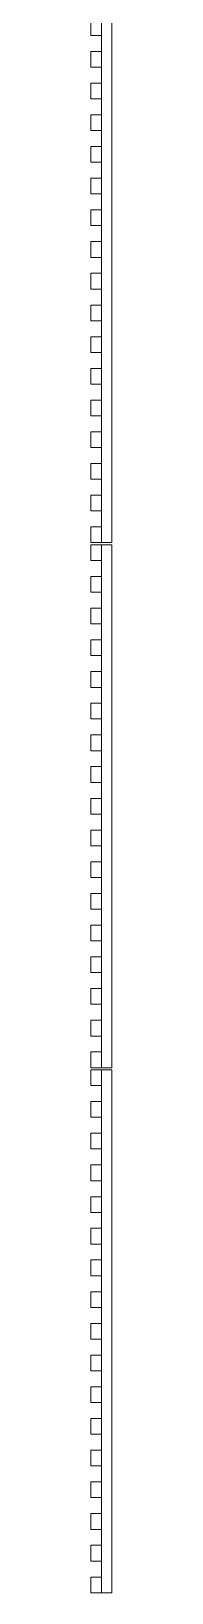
# Model space of a CAD drawing. Header units: millimetres. Extents: x 586.5 to 618.3, y 239.1 to 272.6.
# Drawn here: x 596.506 to 596.526, y 241.821 to 243.308 of the extents above; entities that cross this region are included whole.
import ezdxf

# ---------------------------------------------------------------- set-up
doc = ezdxf.new("R2010")
doc.units = ezdxf.units.MM
doc.header["$LTSCALE"] = 75
doc.layers.add('A Mobiliário LRZ', color=253, linetype='Continuous', lineweight=9)

msp = doc.modelspace()

# ---------------------------------------------------------------- linework, layer by layer
at = {"layer": 'A Mobiliário LRZ'}
for p, q in [((596.5055, 243.3194), (596.5055, 243.3044)), ((596.5155, 243.3044), (596.5155, 243.3194)), ((596.5155, 242.8214), (596.5155, 243.3194)), ((596.5255, 243.3194), (596.5255, 242.8214)), ((596.5055, 243.3044), (596.5155, 243.3044)), ((596.5055, 243.2742), (596.5055, 243.2892)), ((596.5055, 243.2892), (596.5155, 243.2892)), ((596.5155, 243.2892), (596.5155, 243.2742)), ((596.5055, 243.2742), (596.5155, 243.2742)), ((596.5055, 243.244), (596.5055, 243.259)), ((596.5055, 243.259), (596.5155, 243.259)), ((596.5155, 243.259), (596.5155, 243.244)), ((596.5055, 243.244), (596.5155, 243.244)), ((596.5055, 243.2138), (596.5055, 243.2288)), ((596.5055, 243.2288), (596.5155, 243.2288)), ((596.5155, 243.2288), (596.5155, 243.2138)), ((596.5055, 243.2138), (596.5155, 243.2138)), ((596.5055, 243.1836), (596.5055, 243.1986)), ((596.5055, 243.1986), (596.5155, 243.1986)), ((596.5155, 243.1986), (596.5155, 243.1836)), ((596.5055, 243.1836), (596.5155, 243.1836)), ((596.5055, 243.1535), (596.5055, 243.1685)), ((596.5055, 243.1685), (596.5155, 243.1685)), ((596.5155, 243.1685), (596.5155, 243.1535)), ((596.5055, 243.1535), (596.5155, 243.1535)), ((596.5055, 243.1233), (596.5055, 243.1383)), ((596.5055, 243.1383), (596.5155, 243.1383)), ((596.5155, 243.1383), (596.5155, 243.1233)), ((596.5055, 243.1233), (596.5155, 243.1233)), ((596.5055, 243.0931), (596.5055, 243.1081)), ((596.5055, 243.1081), (596.5155, 243.1081)), ((596.5155, 243.1081), (596.5155, 243.0931)), ((596.5055, 243.0931), (596.5155, 243.0931)), ((596.5055, 243.0629), (596.5055, 243.0779)), ((596.5055, 243.0779), (596.5155, 243.0779)), ((596.5155, 243.0779), (596.5155, 243.0629)), ((596.5055, 243.0629), (596.5155, 243.0629)), ((596.5055, 243.0327), (596.5055, 243.0477)), ((596.5055, 243.0477), (596.5155, 243.0477)), ((596.5155, 243.0477), (596.5155, 243.0327)), ((596.5055, 243.0327), (596.5155, 243.0327)), ((596.5055, 243.0025), (596.5055, 243.0175)), ((596.5055, 243.0175), (596.5155, 243.0175)), ((596.5155, 243.0175), (596.5155, 243.0025)), ((596.5055, 243.0025), (596.5155, 243.0025)), ((596.5055, 242.9724), (596.5055, 242.9874)), ((596.5055, 242.9874), (596.5155, 242.9874)), ((596.5155, 242.9874), (596.5155, 242.9724)), ((596.5055, 242.9724), (596.5155, 242.9724)), ((596.5055, 242.9422), (596.5055, 242.9572)), ((596.5055, 242.9572), (596.5155, 242.9572)), ((596.5155, 242.9572), (596.5155, 242.9422)), ((596.5055, 242.9422), (596.5155, 242.9422)), ((596.5055, 242.912), (596.5055, 242.927)), ((596.5055, 242.927), (596.5155, 242.927)), ((596.5155, 242.927), (596.5155, 242.912)), ((596.5055, 242.912), (596.5155, 242.912)), ((596.5055, 242.8818), (596.5055, 242.8968)), ((596.5055, 242.8968), (596.5155, 242.8968)), ((596.5155, 242.8968), (596.5155, 242.8818)), ((596.5055, 242.8818), (596.5155, 242.8818)), ((596.5055, 242.8516), (596.5055, 242.8666)), ((596.5055, 242.8666), (596.5155, 242.8666)), ((596.5155, 242.8666), (596.5155, 242.8516)), ((596.5055, 242.8516), (596.5155, 242.8516)), ((596.5155, 242.8364), (596.5055, 242.8364)), ((596.5055, 242.8364), (596.5055, 242.8214)), ((596.5155, 242.8214), (596.5155, 242.8364)), ((596.5055, 242.8214), (596.5155, 242.8214)), ((596.5155, 242.8194), (596.5055, 242.8194)), ((596.5055, 242.8194), (596.5055, 242.8044)), ((596.5155, 242.8214), (596.5255, 242.8214)), ((596.5155, 242.8044), (596.5155, 242.8194)), ((596.5155, 242.3214), (596.5155, 242.8194)), ((596.5155, 242.8194), (596.5255, 242.8194)), ((596.5255, 242.8194), (596.5255, 242.3214)), ((596.5055, 242.8044), (596.5155, 242.8044)), ((596.5055, 242.7742), (596.5055, 242.7892)), ((596.5055, 242.7892), (596.5155, 242.7892)), ((596.5155, 242.7892), (596.5155, 242.7742)), ((596.5055, 242.7742), (596.5155, 242.7742)), ((596.5055, 242.744), (596.5055, 242.759)), ((596.5055, 242.759), (596.5155, 242.759)), ((596.5155, 242.759), (596.5155, 242.744)), ((596.5055, 242.744), (596.5155, 242.744)), ((596.5055, 242.7138), (596.5055, 242.7288)), ((596.5055, 242.7288), (596.5155, 242.7288)), ((596.5155, 242.7288), (596.5155, 242.7138)), ((596.5055, 242.7138), (596.5155, 242.7138)), ((596.5055, 242.6836), (596.5055, 242.6986)), ((596.5055, 242.6986), (596.5155, 242.6986)), ((596.5155, 242.6986), (596.5155, 242.6836)), ((596.5055, 242.6836), (596.5155, 242.6836)), ((596.5055, 242.6535), (596.5055, 242.6685)), ((596.5055, 242.6685), (596.5155, 242.6685)), ((596.5155, 242.6685), (596.5155, 242.6535)), ((596.5055, 242.6535), (596.5155, 242.6535)), ((596.5055, 242.6233), (596.5055, 242.6383)), ((596.5055, 242.6383), (596.5155, 242.6383)), ((596.5155, 242.6383), (596.5155, 242.6233)), ((596.5055, 242.6233), (596.5155, 242.6233)), ((596.5055, 242.5931), (596.5055, 242.6081)), ((596.5055, 242.6081), (596.5155, 242.6081)), ((596.5155, 242.6081), (596.5155, 242.5931)), ((596.5055, 242.5931), (596.5155, 242.5931)), ((596.5055, 242.5629), (596.5055, 242.5779)), ((596.5055, 242.5779), (596.5155, 242.5779)), ((596.5155, 242.5779), (596.5155, 242.5629)), ((596.5055, 242.5629), (596.5155, 242.5629)), ((596.5055, 242.5327), (596.5055, 242.5477)), ((596.5055, 242.5477), (596.5155, 242.5477)), ((596.5155, 242.5477), (596.5155, 242.5327)), ((596.5055, 242.5327), (596.5155, 242.5327)), ((596.5055, 242.5025), (596.5055, 242.5175)), ((596.5055, 242.5175), (596.5155, 242.5175)), ((596.5155, 242.5175), (596.5155, 242.5025)), ((596.5055, 242.5025), (596.5155, 242.5025)), ((596.5055, 242.4724), (596.5055, 242.4874)), ((596.5055, 242.4874), (596.5155, 242.4874)), ((596.5155, 242.4874), (596.5155, 242.4724)), ((596.5055, 242.4724), (596.5155, 242.4724)), ((596.5055, 242.4422), (596.5055, 242.4572)), ((596.5055, 242.4572), (596.5155, 242.4572)), ((596.5155, 242.4572), (596.5155, 242.4422)), ((596.5055, 242.4422), (596.5155, 242.4422)), ((596.5055, 242.412), (596.5055, 242.427)), ((596.5055, 242.427), (596.5155, 242.427)), ((596.5155, 242.427), (596.5155, 242.412)), ((596.5055, 242.412), (596.5155, 242.412)), ((596.5055, 242.3818), (596.5055, 242.3968)), ((596.5055, 242.3968), (596.5155, 242.3968)), ((596.5155, 242.3968), (596.5155, 242.3818)), ((596.5055, 242.3818), (596.5155, 242.3818)), ((596.5055, 242.3516), (596.5055, 242.3666)), ((596.5055, 242.3666), (596.5155, 242.3666)), ((596.5155, 242.3666), (596.5155, 242.3516)), ((596.5055, 242.3516), (596.5155, 242.3516)), ((596.5155, 242.3364), (596.5055, 242.3364)), ((596.5055, 242.3364), (596.5055, 242.3214)), ((596.5155, 242.3214), (596.5155, 242.3364)), ((596.5055, 242.3214), (596.5155, 242.3214)), ((596.5155, 242.3194), (596.5055, 242.3194)), ((596.5055, 242.3194), (596.5055, 242.3044)), ((596.5155, 242.3214), (596.5255, 242.3214)), ((596.5155, 242.3044), (596.5155, 242.3194)), ((596.5155, 241.8214), (596.5155, 242.3194)), ((596.5155, 242.3194), (596.5255, 242.3194)), ((596.5255, 242.3194), (596.5255, 241.8214)), ((596.5055, 242.3044), (596.5155, 242.3044)), ((596.5055, 242.2742), (596.5055, 242.2892)), ((596.5055, 242.2892), (596.5155, 242.2892)), ((596.5155, 242.2892), (596.5155, 242.2742)), ((596.5055, 242.2742), (596.5155, 242.2742)), ((596.5055, 242.244), (596.5055, 242.259)), ((596.5055, 242.259), (596.5155, 242.259)), ((596.5155, 242.259), (596.5155, 242.244)), ((596.5055, 242.244), (596.5155, 242.244)), ((596.5055, 242.2138), (596.5055, 242.2288)), ((596.5055, 242.2288), (596.5155, 242.2288)), ((596.5155, 242.2288), (596.5155, 242.2138)), ((596.5055, 242.2138), (596.5155, 242.2138)), ((596.5055, 242.1836), (596.5055, 242.1986)), ((596.5055, 242.1986), (596.5155, 242.1986)), ((596.5155, 242.1986), (596.5155, 242.1836)), ((596.5055, 242.1836), (596.5155, 242.1836)), ((596.5055, 242.1535), (596.5055, 242.1685)), ((596.5055, 242.1685), (596.5155, 242.1685)), ((596.5155, 242.1685), (596.5155, 242.1535)), ((596.5055, 242.1535), (596.5155, 242.1535)), ((596.5055, 242.1233), (596.5055, 242.1383)), ((596.5055, 242.1383), (596.5155, 242.1383)), ((596.5155, 242.1383), (596.5155, 242.1233)), ((596.5055, 242.1233), (596.5155, 242.1233)), ((596.5055, 242.0931), (596.5055, 242.1081)), ((596.5055, 242.1081), (596.5155, 242.1081)), ((596.5155, 242.1081), (596.5155, 242.0931)), ((596.5055, 242.0931), (596.5155, 242.0931)), ((596.5055, 242.0629), (596.5055, 242.0779)), ((596.5055, 242.0779), (596.5155, 242.0779)), ((596.5155, 242.0779), (596.5155, 242.0629)), ((596.5055, 242.0629), (596.5155, 242.0629)), ((596.5055, 242.0327), (596.5055, 242.0477)), ((596.5055, 242.0477), (596.5155, 242.0477)), ((596.5155, 242.0477), (596.5155, 242.0327)), ((596.5055, 242.0327), (596.5155, 242.0327)), ((596.5055, 242.0025), (596.5055, 242.0175)), ((596.5055, 242.0175), (596.5155, 242.0175)), ((596.5155, 242.0175), (596.5155, 242.0025)), ((596.5055, 242.0025), (596.5155, 242.0025)), ((596.5055, 241.9724), (596.5055, 241.9874)), ((596.5055, 241.9874), (596.5155, 241.9874)), ((596.5155, 241.9874), (596.5155, 241.9724)), ((596.5055, 241.9724), (596.5155, 241.9724)), ((596.5055, 241.9422), (596.5055, 241.9572)), ((596.5055, 241.9572), (596.5155, 241.9572)), ((596.5155, 241.9572), (596.5155, 241.9422)), ((596.5055, 241.9422), (596.5155, 241.9422)), ((596.5055, 241.912), (596.5055, 241.927)), ((596.5055, 241.927), (596.5155, 241.927)), ((596.5155, 241.927), (596.5155, 241.912)), ((596.5055, 241.912), (596.5155, 241.912)), ((596.5055, 241.8818), (596.5055, 241.8968)), ((596.5055, 241.8968), (596.5155, 241.8968)), ((596.5155, 241.8968), (596.5155, 241.8818)), ((596.5055, 241.8818), (596.5155, 241.8818)), ((596.5055, 241.8516), (596.5055, 241.8666)), ((596.5055, 241.8666), (596.5155, 241.8666)), ((596.5155, 241.8666), (596.5155, 241.8516)), ((596.5055, 241.8516), (596.5155, 241.8516)), ((596.5155, 241.8364), (596.5055, 241.8364)), ((596.5055, 241.8364), (596.5055, 241.8214)), ((596.5155, 241.8214), (596.5155, 241.8364)), ((596.5055, 241.8214), (596.5155, 241.8214)), ((596.5155, 241.8214), (596.5255, 241.8214))]:
    msp.add_line(p, q, dxfattribs=at)

doc.saveas('drawing.dxf')
